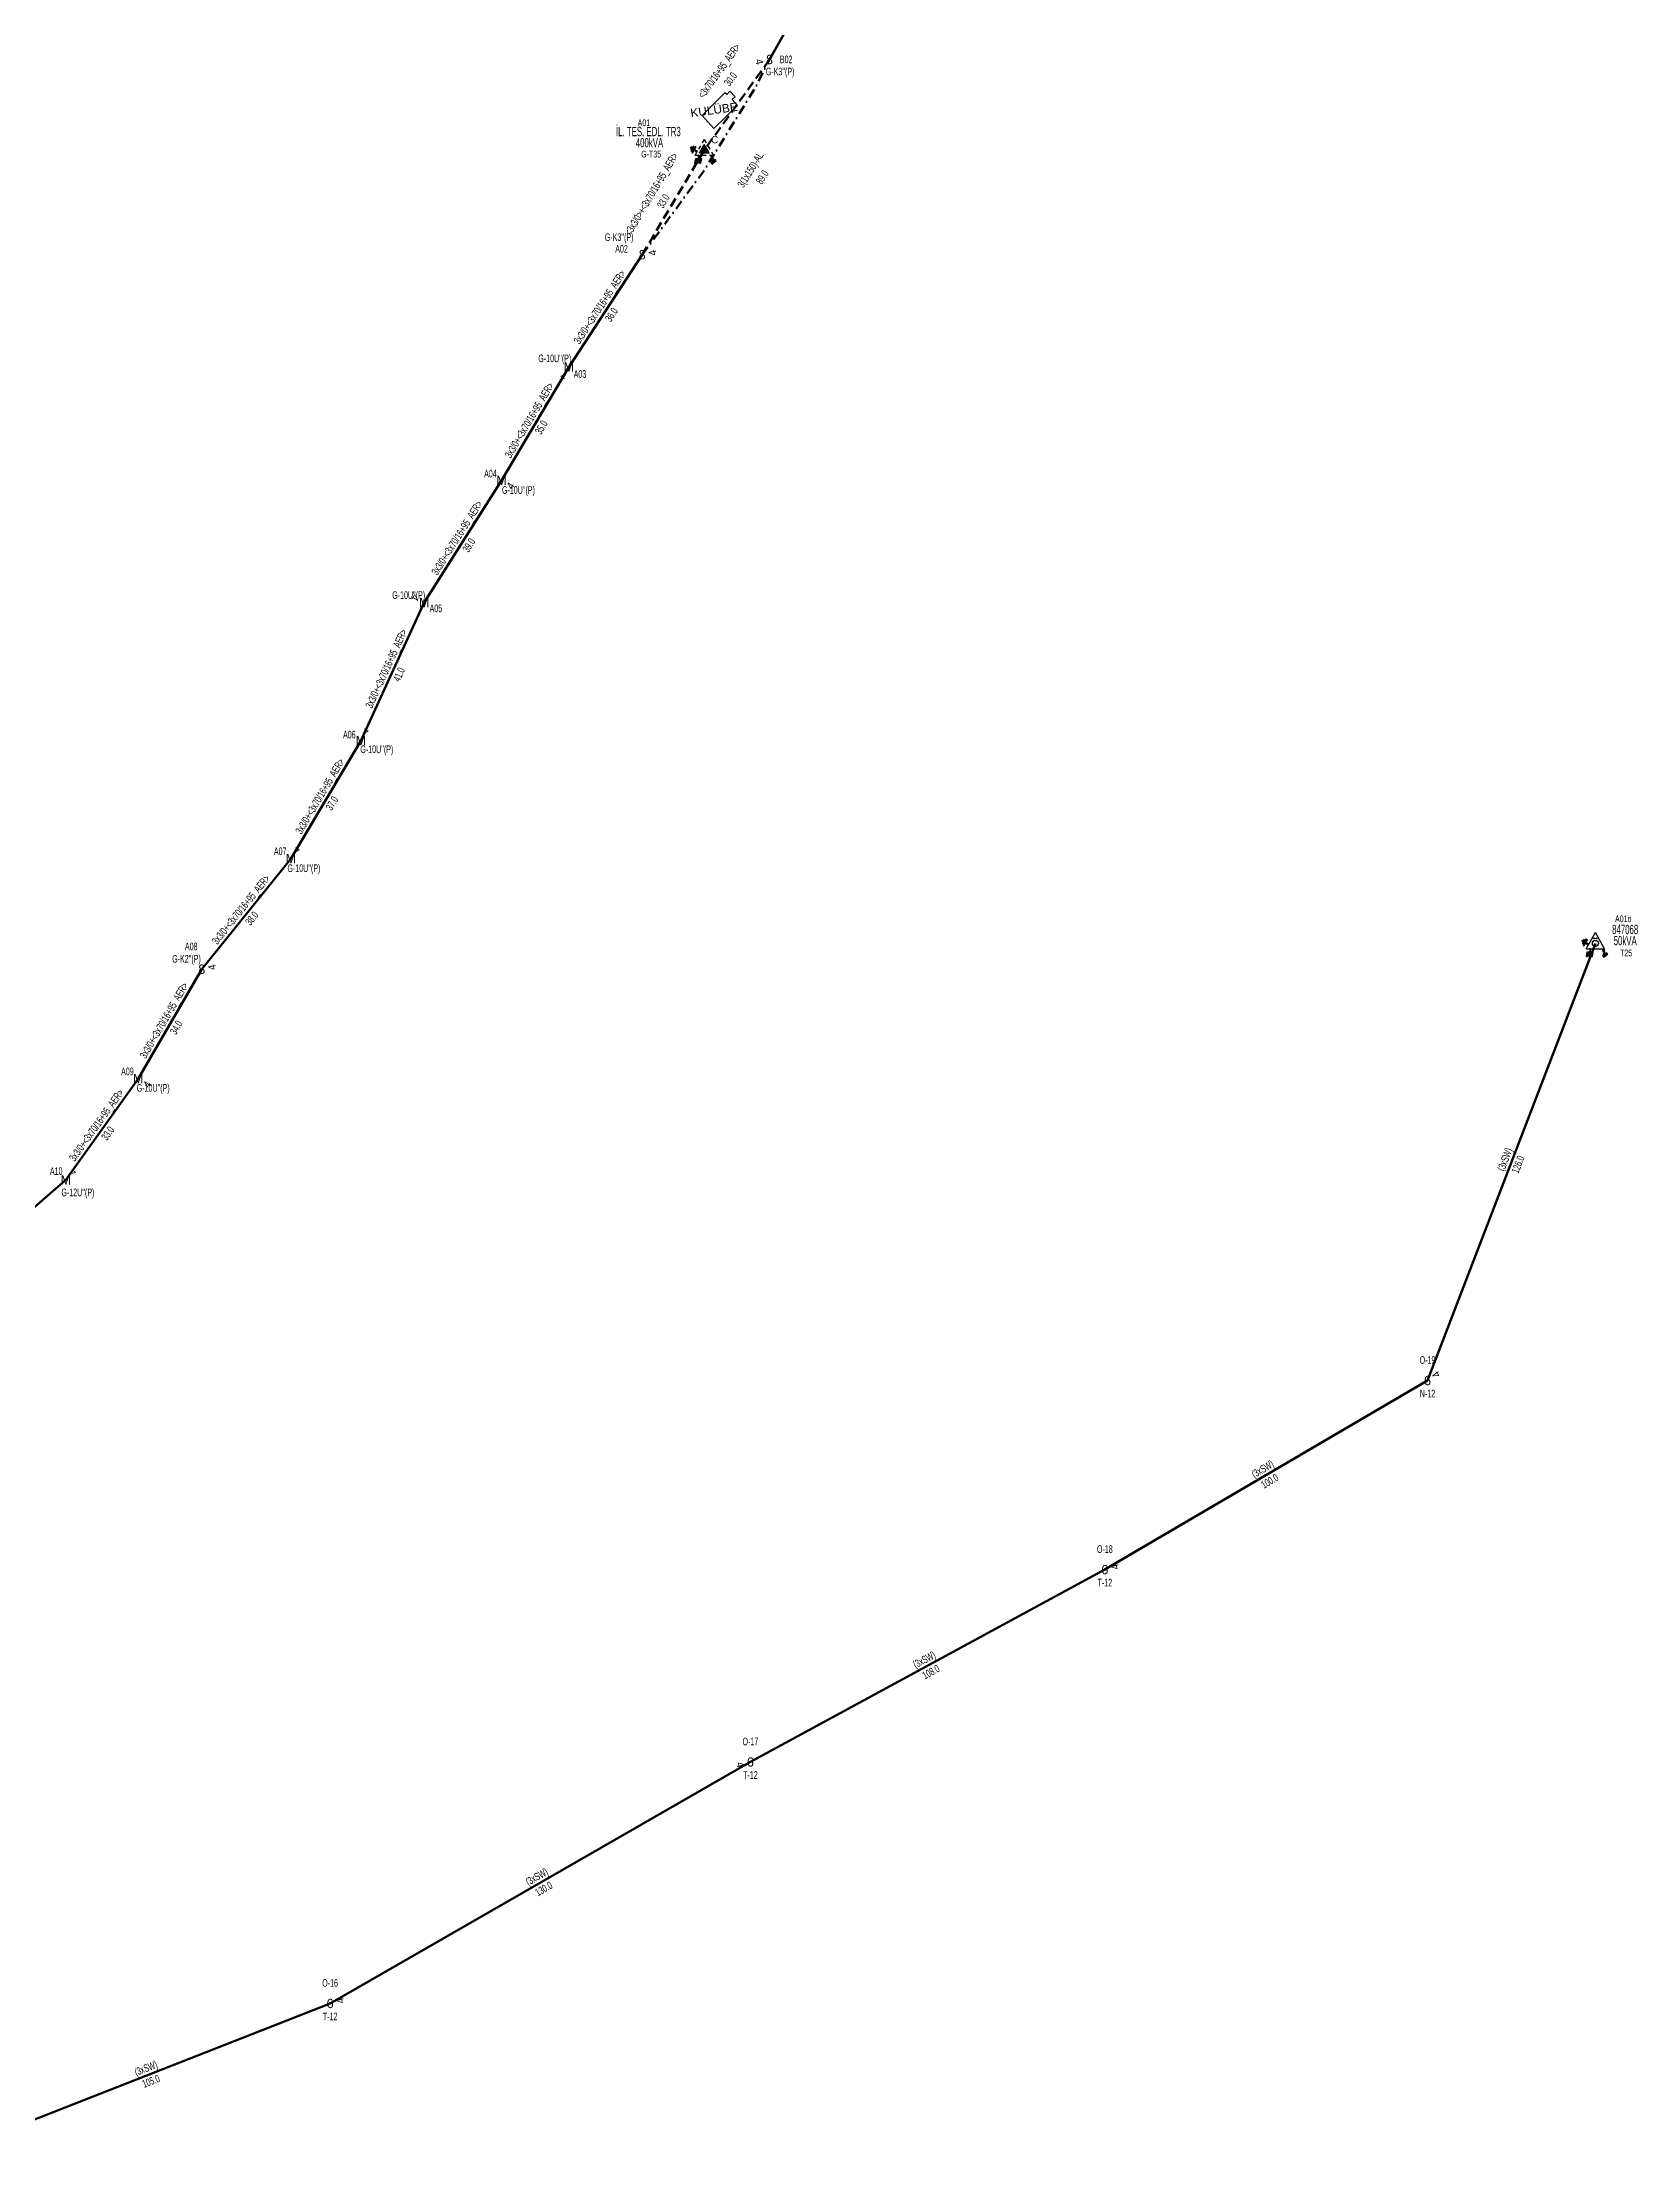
# Model space of a CAD drawing. Header units: millimetres. Extents: x 542876 to 548433, y 4216806 to 4221056.
# Drawn here: x 543858 to 544286, y 4218661 to 4219225 of the extents above; entities that cross this region are included whole.
import ezdxf
from ezdxf.enums import TextEntityAlignment as Align

# ---------------------------------------------------------------- set-up
doc = ezdxf.new("R2010")
doc.units = ezdxf.units.MM
for name, pattern in [('DASHDOT', [5, 2.5, -1.25, 0, -1.25]), ('DASHED', [3.75, 2.5, -1.25]), ('DASHED2', [0])]:
    doc.linetypes.add(name, pattern=pattern)
for name, color, linetype, lineweight in [('DIREK_ENH_MEVCUT', 6, 'Continuous', 25), ('DIREK_OG_YENI', 10, 'Continuous', 25), ('HAT_AG_HAVAI_ILERDE', 3, 'DASHED', 50), ('HAT_ENH_HAVAI_MEVCUT', 6, 'Continuous', 70), ('HAT_OG_HAVAI_ILERDE', 1, 'DASHED', 70), ('HAT_OG_HAVAI_YENI', 1, 'Continuous', 70), ('HAT_OG_YERALTI_YENI', 1, 'DASHDOT', 70), ('KULLANICI', 1, 'Continuous', 25), ('TRAFO_ILERDE', 5, 'DASHED2', 30), ('TRAFO_MEVCUT', 5, 'Continuous', 30), ('TRAFO_TADILAT_BYSK', 5, 'Continuous', 30)]:
    doc.layers.add(name, color=color, linetype=linetype, lineweight=lineweight)
doc.styles.add('Direk', font='B_CAD')
doc.styles.get("Standard").update_dxf_attribs({"font": 'Arial'})

# ---------------------------------------------------------------- blocks, each defined once
blk = doc.blocks.new('ILD_DIREK')
h = blk.add_hatch(color=32)
h.paths.add_polyline_path([(-2.19, 0.88), (-2.4, 1.01), (-3.36, -0.63), (-3.14, -0.76), (-2.71, -0.02), (-1.94, -0.47), (-1.84, -0.3), (-2.61, 0.15)])
h.paths.add_polyline_path([(-3.55, -0.16), (-3.42, -0.23), (-2.71, 1), (-2.84, 1.07)])
h.paths.add_polyline_path([(-3.63, 0.3), (-3.5, 0.23), (-3.15, 0.83), (-3.28, 0.91)])
h.paths.add_polyline_path([(-3.68, 0.82), (-3.75, 0.69), (-3.62, 0.62), (-3.55, 0.75)])
h.paths.add_polyline_path([(-1.39, -1.44), (-1.59, -1.44), (-1.6, -2.34), (-2.35, -2.34), (-2.6, -3.47), (-2.5, -3.47), (-2.29, -2.54), (-1.99, -2.54), (-2.2, -3.47), (-2.1, -3.47), (-1.89, -2.54), (-1.59, -2.54), (-1.8, -3.48), (-1.7, -3.48), (-1.49, -2.54), (-1.19, -2.54), (-1.4, -3.48), (-1.3, -3.48), (-1.09, -2.54), (-0.79, -2.55), (-1, -3.48), (-0.9, -3.48), (-0.65, -2.35), (-1.4, -2.34)])
at = {"layer": 'TRAFO_ILERDE'}
for points in [[(2.27, -1.57), (2.04, -1.92), (2, -1.44), (1.86, -1.44), (1.93, -2.32), (2.17, -1.96), (2.23, -2.67), (2.02, -2.67), (2.31, -2.87), (2.32, -2.86), (2.56, -2.49), (2.36, -2.63)], [(2.27, -1.57), (2.04, -1.92), (2, -1.44), (1.86, -1.44), (1.93, -2.32), (2.17, -1.96), (2.23, -2.67), (2.02, -2.67), (2.31, -2.87), (1.89, -3.19), (2.12, -3.79), (2.18, -3.74), (2, -3.26), (2.18, -3.13), (2.36, -3.6), (2.41, -3.56), (2.24, -3.08), (2.41, -2.94), (2.59, -3.42), (2.65, -3.38), (2.47, -2.9), (2.65, -2.76), (2.83, -3.24), (2.89, -3.2), (2.71, -2.72), (2.89, -2.58), (3.07, -3.06), (3.13, -3.01), (2.9, -2.42), (2.32, -2.86), (2.56, -2.49), (2.36, -2.63)], [(2.89, -2.58), (3.07, -3.06), (3.13, -3.01), (2.9, -2.42), (2.32, -2.86), (2.56, -2.49), (2.36, -2.63), (2.27, -1.57), (2.04, -1.92), (2, -1.44), (1.86, -1.44), (1.93, -2.32), (2.17, -1.96), (2.23, -2.67), (2.02, -2.67), (2.31, -2.87), (1.89, -3.19), (2.12, -3.79), (2.18, -3.74), (2, -3.26), (2.18, -3.13), (2.36, -3.6), (2.41, -3.56), (2.24, -3.08), (2.41, -2.94), (2.59, -3.42), (2.65, -3.38), (2.47, -2.9), (2.65, -2.76), (2.83, -3.24), (2.89, -3.2), (2.71, -2.72)]]:
    blk.add_hatch(color=32, dxfattribs=at).paths.add_polyline_path(points)
at = {"layer": 'TRAFO_ILERDE', "linetype": 'Continuous'}
for p, q in [((-0.99, 1.17), (-1.53, 0.24)), ((-1.3, -0.73), (0, 1.52)), ((0, 2.89), (-0.55, 1.94)), ((0, 2.89), (0.55, 1.94)), ((1.3, -0.73), (0, 1.52)), ((0.99, 1.17), (1.53, 0.24)), ((-1.94, -0.47), (-2.5, -1.44)), ((-1.38, -1.44), (-2.5, -1.44)), ((-1.3, -0.73), (1.3, -0.73)), ((0.52, -1.44), (-0.56, -1.44)), ((2.5, -1.44), (1.4, -1.44)), ((1.94, -0.47), (2.5, -1.44))]:
    blk.add_line(p, q, dxfattribs=at)
at = {"layer": 'TRAFO_ILERDE', "color": 32, "flags": 128}
blk.add_lwpolyline([(1.86, -1.44), (2, -1.44), (2.04, -1.92), (2.27, -1.57), (2.36, -2.63), (2.56, -2.49), (2.32, -2.86), (2.9, -2.42), (3.13, -3.01), (3.07, -3.06), (2.89, -2.58), (2.71, -2.72), (2.89, -3.2), (2.83, -3.24), (2.65, -2.76), (2.47, -2.9), (2.65, -3.38), (2.59, -3.42), (2.41, -2.94), (2.24, -3.08), (2.41, -3.56), (2.36, -3.6), (2.18, -3.13), (2, -3.26), (2.18, -3.74), (2.12, -3.79), (1.89, -3.19), (2.31, -2.87), (2.02, -2.67), (2.23, -2.67), (2.17, -1.96), (1.93, -2.32), (1.86, -1.44)], dxfattribs=at)
at = {"layer": 'TRAFO_ILERDE', "linetype": 'Continuous'}
for points in [[(-1.3, -0.73), (0, -0.73), (0, 1.52)], [(0, -0.73), (0, 1.52), (1.3, -0.73)]]:
    blk.add_solid(points, dxfattribs=at)
at = {"layer": 'TRAFO_TADILAT_BYSK', "color": 32, "flags": 128}
for points in [[(-3.62, 0.62), (-3.55, 0.75), (-3.68, 0.82), (-3.75, 0.69), (-3.62, 0.62)], [(-3.5, 0.23), (-3.15, 0.83), (-3.28, 0.91), (-3.63, 0.3), (-3.5, 0.23)], [(-3.42, -0.23), (-2.71, 1), (-2.84, 1.07), (-3.55, -0.16), (-3.42, -0.23)], [(-1.84, -0.3), (-2.61, 0.15), (-2.19, 0.88), (-2.4, 1.01), (-3.36, -0.63), (-3.14, -0.76), (-2.71, -0.02), (-1.94, -0.47), (-1.84, -0.3)], [(-1.39, -1.44), (-1.59, -1.44), (-1.6, -2.34), (-2.35, -2.34), (-2.6, -3.47), (-2.5, -3.47), (-2.29, -2.54), (-1.99, -2.54), (-2.2, -3.47), (-2.1, -3.47), (-1.89, -2.54), (-1.59, -2.54), (-1.8, -3.48), (-1.7, -3.48), (-1.49, -2.54), (-1.19, -2.54), (-1.4, -3.48), (-1.3, -3.48), (-1.09, -2.54), (-0.79, -2.55), (-1, -3.48), (-0.9, -3.48), (-0.65, -2.35), (-1.4, -2.34), (-1.39, -1.44)]]:
    blk.add_lwpolyline(points, dxfattribs=at)
blk = doc.blocks.new('MEV_DIREK_OZEL')
h = blk.add_hatch(color=32)
h.paths.add_polyline_path([(-2.12, 1), (-2.34, 1.12), (-3.29, -0.52), (-3.08, -0.65), (-2.65, 0.09), (-1.88, -0.36), (-1.78, -0.19), (-2.55, 0.26)])
h.paths.add_polyline_path([(-3.44, -0.15), (-3.31, -0.22), (-2.59, 1.01), (-2.72, 1.09)])
h.paths.add_polyline_path([(-3.52, 0.32), (-3.39, 0.24), (-3.03, 0.85), (-3.16, 0.92)])
h.paths.add_polyline_path([(-3.56, 0.84), (-3.64, 0.71), (-3.51, 0.63), (-3.43, 0.76)])
h.paths.add_polyline_path([(-1.49, -2.34), (-2.24, -2.34), (-2.5, -3.47), (-2.4, -3.47), (-2.19, -2.54), (-1.89, -2.54), (-2.1, -3.47), (-2, -3.47), (-1.79, -2.54), (-1.49, -2.54), (-1.7, -3.48), (-1.6, -3.48), (-1.39, -2.54), (-1.09, -2.54), (-1.3, -3.48), (-1.2, -3.48), (-0.99, -2.54), (-0.69, -2.55), (-0.9, -3.48), (-0.8, -3.48), (-0.54, -2.35), (-1.29, -2.34), (-1.29, -1.44), (-1.49, -1.44)])
at = {"layer": 'TRAFO_MEVCUT'}
for points in [[(2.4, -1.57), (2.17, -1.92), (2.12, -1.44), (1.99, -1.44), (2.06, -2.32), (2.29, -1.96), (2.35, -2.67), (2.14, -2.67), (2.44, -2.87), (2.45, -2.86), (2.69, -2.49), (2.49, -2.63)], [(2.4, -1.57), (2.17, -1.92), (2.12, -1.44), (1.99, -1.44), (2.06, -2.32), (2.29, -1.96), (2.35, -2.67), (2.14, -2.67), (2.44, -2.87), (2.02, -3.19), (2.24, -3.79), (2.3, -3.74), (2.13, -3.26), (2.3, -3.13), (2.48, -3.6), (2.54, -3.56), (2.36, -3.08), (2.54, -2.94), (2.72, -3.42), (2.78, -3.38), (2.6, -2.9), (2.78, -2.76), (2.95, -3.24), (3.01, -3.2), (2.84, -2.72), (3.01, -2.58), (3.19, -3.06), (3.25, -3.01), (3.03, -2.42), (2.45, -2.86), (2.69, -2.49), (2.49, -2.63)], [(3.01, -2.58), (3.19, -3.06), (3.25, -3.01), (3.03, -2.42), (2.45, -2.86), (2.69, -2.49), (2.49, -2.63), (2.4, -1.57), (2.17, -1.92), (2.12, -1.44), (1.99, -1.44), (2.06, -2.32), (2.29, -1.96), (2.35, -2.67), (2.14, -2.67), (2.44, -2.87), (2.02, -3.19), (2.24, -3.79), (2.3, -3.74), (2.13, -3.26), (2.3, -3.13), (2.48, -3.6), (2.54, -3.56), (2.36, -3.08), (2.54, -2.94), (2.72, -3.42), (2.78, -3.38), (2.6, -2.9), (2.78, -2.76), (2.95, -3.24), (3.01, -3.2), (2.84, -2.72)]]:
    blk.add_hatch(color=32, dxfattribs=at).paths.add_polyline_path(points)
at = {"layer": 'TRAFO_MEVCUT', "linetype": 'Continuous'}
for p, q in [((-2.5, -1.44), (0, 2.89)), ((2.5, -1.44), (0, 2.89)), ((-2.5, -1.44), (2.5, -1.44))]:
    blk.add_line(p, q, dxfattribs=at)
at = {"layer": 'TRAFO_MEVCUT', "color": 32, "flags": 128}
blk.add_lwpolyline([(1.99, -1.44), (2.12, -1.44), (2.17, -1.92), (2.4, -1.57), (2.49, -2.63), (2.69, -2.49), (2.45, -2.86), (3.03, -2.42), (3.25, -3.01), (3.19, -3.06), (3.01, -2.58), (2.84, -2.72), (3.01, -3.2), (2.95, -3.24), (2.78, -2.76), (2.6, -2.9), (2.78, -3.38), (2.72, -3.42), (2.54, -2.94), (2.36, -3.08), (2.54, -3.56), (2.48, -3.6), (2.3, -3.13), (2.13, -3.26), (2.3, -3.74), (2.24, -3.79), (2.02, -3.19), (2.44, -2.87), (2.14, -2.67), (2.35, -2.67), (2.29, -1.96), (2.06, -2.32), (1.99, -1.44)], dxfattribs=at)
at = {"layer": 'TRAFO_MEVCUT', "linetype": 'Continuous'}
for centre, radius in [((0, 0), 0.804), ((-0.34, 1.34), 0.12), ((0.34, 1.34), 0.12)]:
    blk.add_circle(centre, radius, dxfattribs=at)
at = {"layer": 'TRAFO_TADILAT_BYSK', "color": 32, "flags": 128}
for points in [[(-3.51, 0.63), (-3.43, 0.76), (-3.56, 0.84), (-3.64, 0.71), (-3.51, 0.63)], [(-3.39, 0.24), (-3.03, 0.85), (-3.16, 0.92), (-3.52, 0.32), (-3.39, 0.24)], [(-3.31, -0.22), (-2.59, 1.01), (-2.72, 1.09), (-3.44, -0.15), (-3.31, -0.22)], [(-1.78, -0.19), (-2.55, 0.26), (-2.12, 1), (-2.34, 1.12), (-3.29, -0.52), (-3.08, -0.65), (-2.65, 0.09), (-1.88, -0.36), (-1.78, -0.19)], [(-1.29, -1.44), (-1.49, -1.44), (-1.49, -2.34), (-2.24, -2.34), (-2.5, -3.47), (-2.4, -3.47), (-2.19, -2.54), (-1.89, -2.54), (-2.1, -3.47), (-2, -3.47), (-1.79, -2.54), (-1.49, -2.54), (-1.7, -3.48), (-1.6, -3.48), (-1.39, -2.54), (-1.09, -2.54), (-1.3, -3.48), (-1.2, -3.48), (-0.99, -2.54), (-0.69, -2.55), (-0.9, -3.48), (-0.8, -3.48), (-0.54, -2.35), (-1.29, -2.34), (-1.29, -1.44)]]:
    blk.add_lwpolyline(points, dxfattribs=at)

msp = doc.modelspace()

# ---------------------------------------------------------------- linework, layer by layer
at = {"layer": 'HAT_AG_HAVAI_ILERDE'}
msp.add_line((544052.945609, 4219220.394207), (544035.439362, 4219196.068701), dxfattribs=at)
at = {"layer": 'HAT_ENH_HAVAI_MEVCUT'}
for p, q in [((544229.242217, 4218866.252843), (544274.205, 4218983.43)), ((544142.781644, 4218815.571276), (544229.242217, 4218866.252843)), ((544047.817454, 4218764.000515), (544142.781644, 4218815.571276)), ((543935.203932, 4218699.264197), (544047.817454, 4218764.000515)), ((543837.854312, 4218661.067675), (543935.203932, 4218699.264197))]:
    msp.add_line(p, q, dxfattribs=at)
at = {"layer": 'HAT_OG_HAVAI_ILERDE'}
msp.add_line((544018.832, 4219168.057), (544035.439362, 4219196.068701), dxfattribs=at)
at = {"layer": 'HAT_OG_HAVAI_YENI'}
for p, q in [((544068.982705, 4219248.822256), (544052.945609, 4219220.394207)), ((543999.182848, 4219137.931085), (544018.832, 4219168.057)), ((543999.182848, 4219137.931085), (543981.147, 4219107.542)), ((543981.147, 4219107.542), (543960.415, 4219074.811)), ((543960.415, 4219074.811), (543943.456481, 4219037.776837)), ((543943.456481, 4219037.776837), (543924.698, 4219006.128)), ((543924.698, 4219006.128), (543900.823275, 4218976.517218)), ((543900.823275, 4218976.517218), (543883.802908, 4218947.170936)), ((543883.802908, 4218947.170936), (543864.407577, 4218920.028454)), ((543864.407577, 4218920.028454), (543835.287326, 4218894.759952))]:
    msp.add_line(p, q, dxfattribs=at)
at = {"layer": 'HAT_OG_YERALTI_YENI', "flags": 128}
msp.add_lwpolyline([(544018.832, 4219168.057), (544035.244626, 4219190.387979), (544048.994591, 4219212.589582), (544052.945609, 4219220.394207)], dxfattribs=at)
at = {"layer": 'KULLANICI', "flags": 128}
msp.add_lwpolyline([(544034.837818, 4219205.478901), (544038.049636, 4219201.851762), (544044.362518, 4219208.026204), (544042.89505, 4219209.632113), (544043.725692, 4219210.407379), (544042.3136, 4219211.874847), (544041.538334, 4219210.988829), (544040.929196, 4219211.459526), (544034.948571, 4219205.478901)], dxfattribs=at)

# ---------------------------------------------------------------- block references
at = {"layer": 'TRAFO_ILERDE'}
msp.add_blockref('ILD_DIREK', (544035.439362, 4219196.068701), dxfattribs=at)
at = {"layer": 'TRAFO_MEVCUT'}
msp.add_blockref('MEV_DIREK_OZEL', (544274.205, 4218983.43), dxfattribs=at)

# ---------------------------------------------------------------- texts
at = {"layer": 'DIREK_ENH_MEVCUT', "width": 0.53}
for s, p in [('O-19', (544229.242217, 4218871.752843)), ('N-12', (544229.242217, 4218862.752843)), ('O-18', (544142.781644, 4218821.071276)), ('T-12', (544142.781644, 4218812.071276)), ('O-17', (544047.817454, 4218769.500515)), ('T-12', (544047.817454, 4218760.500515)), ('O-16', (543935.203932, 4218704.764197)), ('T-12', (543935.203932, 4218695.764197))]:
    msp.add_text(s, height=2.05, dxfattribs=at).set_placement(p, align=Align.MIDDLE_CENTER)
at = {"layer": 'DIREK_ENH_MEVCUT', "style": 'Direk'}
for p in [(544229.242217, 4218866.252843), (544142.781644, 4218815.571276), (544047.817454, 4218764.000515), (543935.203932, 4218699.264197)]:
    msp.add_text('6', height=2.5, dxfattribs=at).set_placement(p, align=Align.MIDDLE_CENTER)
at = {"layer": 'DIREK_ENH_MEVCUT', "color": 32, "style": 'Direk'}
for rotation, p in [(484.503691, (544231.549668, 4218867.838929)), (465.189018, (544145.483831, 4218816.304887)), (284.946306, (544045.112184, 4218763.278357)), (464.946306, (543937.909202, 4218699.986355))]:
    msp.add_text('4', height=2, rotation=rotation, dxfattribs=at).set_placement(p, align=Align.MIDDLE_CENTER)
at = {"layer": 'DIREK_OG_YENI', "style": 'Direk'}
for s, p in [('8', (544052.945609, 4219220.394207)), ('8', (544018.832, 4219168.057)), ('M', (543999.182848, 4219137.931085)), ('M', (543981.147, 4219107.542)), ('M', (543960.415, 4219074.811)), ('M', (543943.456481, 4219037.776837)), ('M', (543924.698, 4219006.128)), ('8', (543900.823275, 4218976.517218)), ('M', (543883.802908, 4218947.170936)), ('M', (543864.407577, 4218920.028454))]:
    msp.add_text(s, height=2.5, dxfattribs=at).set_placement(p, align=Align.MIDDLE_CENTER)
at = {"layer": 'DIREK_OG_YENI', "width": 0.53}
for s, p in [('B02', (544057.398171, 4219220.429699)), ("G-K3''(P)", (544055.778827, 4219217.164059)), ("G-K3''(P)", (544012.655282, 4219172.768945)), ('A02', (544013.281694, 4219169.627743)), ("G-10U''(P)", (543995.412897, 4219140.279602)), ('A03', (544002.153567, 4219136.080456)), ('A04', (543978.163818, 4219109.372471)), ("G-10U''(P)", (543985.667205, 4219104.975328)), ("G-10U''(P)", (543956.262219, 4219076.807556)), ('A05', (543963.550605, 4219073.256013)), ('A06', (543940.356024, 4219039.400773)), ("G-10U''(P)", (543947.726177, 4219035.474091)), ('A07', (543921.830408, 4219008.134717)), ("G-10U''(P)", (543928.183537, 4219003.600143)), ("G-K2''(P)", (543896.731172, 4218979.31021)), ('A08', (543897.988141, 4218982.61795)), ('A09', (543880.898109, 4218949.123408)), ("G-10U''(P)", (543887.809072, 4218944.704833)), ('A10', (543861.814788, 4218922.379506)), ("G-12U''(P)", (543867.627783, 4218916.68777))]:
    msp.add_text(s, height=2.05, dxfattribs=at).set_placement(p, align=Align.MIDDLE_CENTER)
at = {"layer": 'DIREK_OG_YENI', "color": 32, "style": 'Direk'}
for rotation, p in [(282.415045, (544050.211085, 4219219.79223)), (460.285712, (544021.587003, 4219168.556959)), (328.694925, (543997.727983, 4219135.538729)), (419.03037, (543983.547833, 4219106.101166)), (240.986247, (543957.966391, 4219076.169055)), (513.528606, (543944.704583, 4219040.283277)), (506.696654, (543926.235401, 4219008.468171)), (460.504129, (543903.576352, 4218977.027676)), (416.417934, (543886.135572, 4218945.622169)), (499.199673, (543866.237167, 4218922.14803))]:
    msp.add_text('4', height=2, rotation=rotation, dxfattribs=at).set_placement(p, align=Align.MIDDLE_CENTER)
at = {"layer": 'HAT_AG_HAVAI_ILERDE', "lineweight": 30, "width": 0.53}
msp.add_text('<3x70/16+95_AER>', height=2.05, rotation=414.258707, dxfattribs=at).set_placement((544040.269136, 4219216.711755, 272017.719681), align=Align.CENTER)
msp.add_text('30.0', height=2.05, rotation=414.258707, dxfattribs=at).set_placement((544041.648963, 4219215.71874, 272017.719681), align=Align.TOP_CENTER)
at = {"layer": 'HAT_ENH_HAVAI_MEVCUT', "lineweight": 30, "width": 0.53}
for rotation, p in [(69.007379, (544250.930026, 4218925.145932, 272137.1025)), (30.378033, (544185.582083, 4218841.645361, 272114.621108)), (28.504386, (544094.893907, 4218790.532859, 272071.390822)), (29.892609, (543991.087073, 4218732.369273, 272023.908727)), (21.423273, (543886.218655, 4218680.957207, 271967.601966))]:
    msp.add_text('(3xSW)', height=2.05, rotation=rotation, dxfattribs=at).set_placement(p, align=Align.CENTER)
for s, rotation, p in [('126.0', 69.007379, (544252.517191, 4218924.536911, 272137.1025)), ('100.0', 30.378033, (544186.441778, 4218840.178758, 272114.621108)), ('108.0', 28.504386, (544095.705191, 4218789.038932, 272071.390822)), ('130.0', 29.892609, (543991.934313, 4218730.895439, 272023.908727)), ('105.0', 21.423273, (543886.839588, 4218679.374665, 271967.601966))]:
    msp.add_text(s, height=2.05, rotation=rotation, dxfattribs=at).set_placement(p, align=Align.TOP_CENTER)
at = {"layer": 'HAT_OG_HAVAI_ILERDE', "lineweight": 30, "width": 0.53}
msp.add_text('<3x3/0>+<3x70/16+95_AER>', height=2.05, rotation=59.338385, dxfattribs=at).set_placement((544022.149314, 4219183.793449, 272017.719681), align=Align.CENTER)
msp.add_text('33.0', height=2.05, rotation=59.338385, dxfattribs=at).set_placement((544023.611644, 4219182.926505, 272017.719681), align=Align.TOP_CENTER)
at = {"layer": 'HAT_OG_HAVAI_YENI', "lineweight": 30, "width": 0.53}
for rotation, p in [(56.885392, (544008.295641, 4219153.458171, 272009.41616)), (419.310972, (543989.433967, 4219123.170364, 271990.5735)), (417.6496, (543970.062927, 4219091.631331, 271980.2075)), (425.39622, (543951.162913, 4219056.647808, 271971.72824)), (419.344489, (543933.346029, 4219022.385812, 271962.349)), (411.121293, (543912.098933, 4218991.856132, 271950.411638)), (419.886963, (543891.57781, 4218962.270528, 271941.901454)), (414.45136, (543873.413664, 4218934.09388, 271932.203789))]:
    msp.add_text('3x3/0+<3x70/16+95_AER>', height=2.05, rotation=rotation, dxfattribs=at).set_placement(p, align=Align.CENTER)
for s, rotation, p in [('36.0', 56.885392, (544009.719526, 4219152.529435, 272009.41616)), ('35.0', 419.310972, (543990.895882, 4219122.302721, 271990.5735)), ('39.0', 417.6496, (543971.499073, 4219090.721669, 271980.2075)), ('41.0', 425.39622, (543952.708568, 4219055.940029, 271971.72824)), ('37.0', 419.344489, (543934.808452, 4219021.519025, 271962.349)), ('38.0', 411.121293, (543913.422343, 4218990.789086, 271950.411638)), ('34.0', 419.886963, (543893.048373, 4218961.417626, 271941.901454)), ('33.0', 414.45136, (543874.796821, 4218933.10551, 271932.203789))]:
    msp.add_text(s, height=2.05, rotation=rotation, dxfattribs=at).set_placement(p, align=Align.TOP_CENTER)
at = {"layer": 'HAT_OG_YERALTI_YENI', "lineweight": 30, "width": 0.53}
msp.add_text('3(1x150)-AL', height=2.05, rotation=58.229112, dxfattribs=at).set_placement((544048.682982, 4219190.265217), align=Align.CENTER)
msp.add_text('89.0', height=2.05, rotation=58.229112, dxfattribs=at).set_placement((544050.128255, 4219189.370126), align=Align.TOP_CENTER)
at = {"layer": 'KULLANICI'}
msp.add_text('KULÜBE', height=2.2801, rotation=7.9435, dxfattribs=at).set_placement((544038.0749, 4219206.8994), align=Align.MIDDLE_CENTER)
at = {"layer": 'TRAFO_ILERDE', "width": 0.6}
for s, height, p in [('İL. TES. EDL. TR3 ', 2.5, (544020.775185, 4219199.834519)), ('400kVA', 2.5, (544020.775185, 4219196.834519)), ('A01', 1.8, (544019.285109, 4219202.522277))]:
    msp.add_text(s, height=height, dxfattribs=at).set_placement(p, align=Align.CENTER)
at = {"layer": 'TRAFO_ILERDE', "color": 4, "style": 'Direk'}
msp.add_text('C', height=2, dxfattribs=at).set_placement((544038.26779, 4219198.897128), align=Align.MIDDLE_CENTER)
at = {"layer": 'TRAFO_ILERDE', "width": 0.6}
msp.add_text('G-T35', height=1.8, dxfattribs=at).set_placement((544021.213975, 4219195.926433), align=Align.TOP_CENTER)
at = {"layer": 'TRAFO_MEVCUT', "width": 0.6}
for s, height, p in [('A01ö', 1.8, (544281.683213, 4218989.129474)), ('847068', 2.5, (544282.205, 4218985.93)), ('50kVA', 2.5, (544282.205, 4218982.93))]:
    msp.add_text(s, height=height, dxfattribs=at).set_placement(p, align=Align.CENTER)
msp.add_text('T25', height=1.8, dxfattribs=at).set_placement((544282.453029, 4218981.794435), align=Align.TOP_CENTER)

doc.saveas('drawing.dxf')
